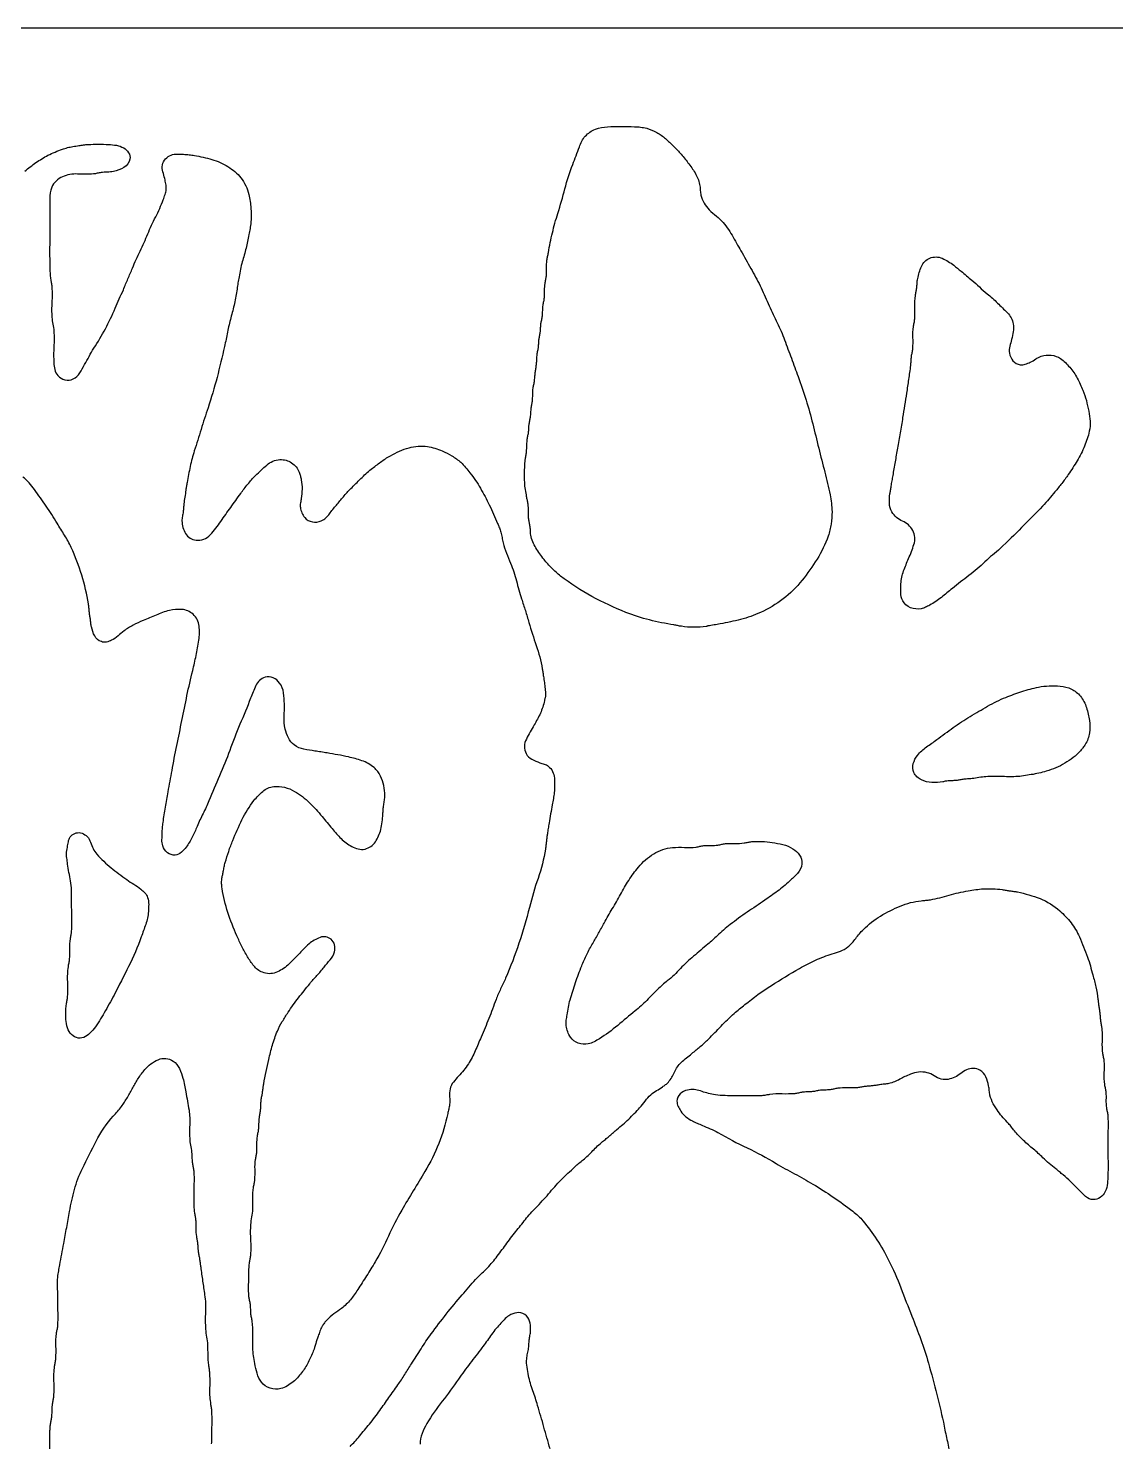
# Model space of a CAD drawing. Extents: x 0 to 950, y 0 to 950.
# Drawn here: x 265.5 to 541.5, y 591.1 to 950 of the extents above; entities that cross this region are included whole.
import ezdxf

# ---------------------------------------------------------------- set-up
doc = ezdxf.new("R2010")
doc.units = 0
doc.layers.add('OBRYS', color=7, linetype='CONTINUOUS')
doc.layers.add('VYREZY', color=1, linetype='CONTINUOUS')

msp = doc.modelspace()

# ---------------------------------------------------------------- linework, layer by layer
at = {"layer": 'OBRYS'}
msp.add_lwpolyline([(0, 0), (950, 0), (950, 950), (0, 950)], close=True, dxfattribs=at)
at = {"layer": 'VYREZY'}
for points in [[(437.6219, 798.1451, -0.0375964), (434.4501, 797.9237, -0.03570104), (431.2791, 798.1679, -0.01172955), (430.3123, 798.3355, 0.00819631), (429.3466, 798.51, -0.0199743), (423.1785, 799.775, -0.03443234), (417.1937, 801.6992, -0.02899737), (408.5678, 805.7378, -0.04095118), (400.6023, 810.9306, -0.03207984), (398.3722, 812.9012, -0.03109731), (396.4079, 815.1374, -0.02233374), (394.3495, 818.0581, -0.09692446), (393.0604, 821.323, -0.040898), (392.9409, 822.502, 0.03269021), (392.8406, 823.6843, 0.02011212), (392.6549, 824.6487, -0.03879967), (392.5056, 825.6172, -0.02343532), (392.4547, 827.4059, 0.04142632), (392.3399, 829.1873, 0.01398453), (392.1689, 830.1535, -0.01106214), (391.9922, 831.1188, 0.00447657), (391.6962, 832.8659, -0.0330491), (391.5008, 834.6233, -0.01794405), (391.4729, 837.8068, -0.02910989), (391.7439, 840.9756, -0.00268425), (391.89, 841.9489, 0.02192658), (391.9983, 842.9263, 0.01300497), (392.0546, 844.3141, -0.03157862), (392.1623, 845.6965, -0.01918986), (392.3372, 846.6622, 0.02808376), (392.4948, 847.63, 0.02030082), (392.5588, 848.618, -0.02984627), (392.6415, 849.6036, -0.02284695), (392.826, 850.5675, 0.03192598), (392.9928, 851.5335, 0.00984872), (393.0962, 852.7131, -0.01946429), (393.2222, 853.8897, -0.00691664), (393.3784, 854.861, 0.02595583), (393.4973, 855.8363, 0.01723202), (393.546, 857.2257, -0.03464841), (393.6428, 858.61, -0.02423439), (393.8257, 859.5741, 0.03226461), (393.993, 860.5401, 0.00950317), (394.0971, 861.7195, -0.01928012), (394.2241, 862.8959, -0.00482679), (394.3766, 863.8676, 0.02105387), (394.4975, 864.8429, 0.01272539), (394.5637, 866.0297, -0.02797597), (394.6659, 867.2125, -0.01784989), (394.8396, 868.1784, 0.02715412), (394.9951, 869.1465, 0.01950136), (395.0603, 870.1343, -0.02922552), (395.1447, 871.1196, -0.02206725), (395.3281, 872.0837, 0.03133064), (395.4934, 873.0501, 0.02410236), (395.5515, 874.0393, -0.03262484), (395.6263, 875.0264, -0.02863361), (395.8195, 875.9888, 0.0403316), (395.9898, 876.9538, 0.02078477), (396.0628, 878.3398, -0.03254418), (396.1681, 879.722, -0.02158096), (396.3481, 880.6875, 0.03854073), (396.495, 881.6565, 0.02064131), (396.5523, 883.444, -0.03726851), (396.6688, 885.2251, -0.0221974), (396.8487, 886.1906, 0.03941192), (396.995, 887.1597, 0.02560877), (397.0345, 889.1499, -0.04417897), (397.1474, 891.1321, -0.01692941), (397.3222, 892.0975, 0.01317253), (397.5042, 893.0618, -0.02079108), (398.5288, 898.0696, -0.01539867), (399.9133, 902.9921, 0.01404858), (401.6919, 909.2504, -0.03235133), (403.6947, 915.429, 0.00693776), (404.54, 917.6459, -0.00480765), (405.3758, 919.8664, -0.01972573), (406.0038, 921.315, -0.07164319), (406.876, 922.6132, -0.12063345), (409.4438, 924.3552, -0.07549989), (412.5358, 924.9989, -0.01736844), (415.9344, 925.0663, -0.0022948), (419.335, 924.9999, -0.0207755), (420.9104, 924.8964, -0.04207535), (422.4562, 924.597, -0.05506082), (425.0052, 923.5629, -0.05771593), (427.2574, 921.9864, -0.01465581), (429.2963, 920.0666, -0.01679186), (431.2103, 918.0227, -0.01610027), (432.2147, 916.7977, 0.00375914), (433.1891, 915.5477, -0.04194453), (434.936, 912.9148, -0.08341167), (435.9656, 909.9622, -0.03938998), (436.0725, 908.7814, 0.05995035), (436.2272, 907.6107, 0.06960296), (437.0484, 905.6137, 0.06094944), (438.3595, 903.8919, 0.04089569), (440.15, 902.3326, -0.06243107), (441.8642, 900.7052, -0.04449122), (444.4234, 896.9464, 0.00445121), (446.6827, 892.9795, -0.00958361), (447.9368, 890.724, 0.00938336), (449.19, 888.468, -0.01901397), (451.5193, 884.0779, -0.01236451), (453.5696, 879.5484, 0.01592056), (455.5644, 875.2235, -0.02661928), (457.4645, 870.8609, -0.00219981), (459.1738, 866.2237, 0.00205531), (460.8817, 861.586, -0.02844475), (464.6051, 849.5535, 0.00052031), (467.6561, 837.3121, 0.00207655), (468.3841, 834.4546, -0.02234884), (468.9951, 831.5728, -0.00462238), (469.3301, 829.4287, -0.03362057), (469.5, 827.27, -0.0398909), (469.2844, 824.1253, -0.04661568), (468.532, 821.0682, -0.05791654), (465.6961, 815.2005, -0.0256407), (461.904, 809.857, -0.06299137), (457.0987, 805.1361, -0.0547176), (451.3145, 801.6579, -0.04780115), (446.3059, 799.9057, -0.01356865), (441.0987, 798.7748, -0.00577048), (439.5514, 798.5009, -0.0016697), (438, 798.25, 0.0583943), (437.811, 798.197, -0.06143731)], [(492.1213, 802.6467, -0.14345746), (489.4127, 802.8891, -0.18188776), (487.4435, 804.6658, -0.12077323), (486.9398, 806.7556, -0.01190691), (487.0011, 808.9674, -0.07576141), (487.6721, 812.2316, -0.01359976), (488.9256, 815.3595, 0.02346091), (490.2867, 818.9596, 0.20422263), (489.9739, 822.4903, 0.16854545), (487.3954, 824.8712, -0.15255233), (484.7166, 827.1942, -0.13118316), (484.0504, 829.4044, -0.04458592), (484.1865, 831.7804, -0.00866472), (484.3466, 832.7496, 0.00497372), (484.5139, 833.7178, -0.00756476), (484.755, 835.0716, 0.00795752), (484.995, 836.4256, -0.0041647), (485.5861, 839.9136, -0.00245967), (486.2233, 843.3935, 0.00762639), (486.8915, 847.2679, -0.00119394), (487.5098, 851.151, 0.00175638), (488.001, 854.2577, -0.00159741), (488.4911, 857.3645, 0.00349495), (488.7604, 859.1147, 0.0041051), (489.0031, 860.8687, -0.01150303), (489.2718, 862.6196, 0.02362111), (489.4978, 864.3751, 0.01068767), (489.5684, 865.5617, -0.02582929), (489.6748, 866.7444, -0.02039357), (489.8529, 867.7111, 0.03862378), (489.9953, 868.6816, 0.02686361), (490.0366, 871.4719, -0.04477687), (490.1772, 874.2518, -0.02034338), (490.354, 875.2189, 0.03838688), (490.4954, 876.1896, 0.02958459), (490.5217, 879.1826, -0.04752543), (490.6549, 882.1644, -0.02116104), (490.8325, 883.1302, 0.02935948), (490.9942, 884.098, 0.01310247), (491.0897, 885.2795, -0.03614828), (491.2391, 886.4527, -0.05201989), (492.1955, 889.5127, -0.19210601), (494.3147, 891.6276, -0.21068252), (497.4664, 891.5944, -0.05872646), (500.395, 889.8264, -0.0063833), (501.3247, 889.085, 0.00182785), (502.2477, 888.3351, -0.0124919), (503.61, 887.1791, 0.01149415), (504.9701, 886.0203, -0.01960443), (506.9091, 884.3132, 0.01885881), (508.8458, 882.6031, -0.0083048), (510.2119, 881.4472, -0.01529671), (511.5215, 880.2285, 0.00065947), (513.964, 877.8184, -0.15842762), (515.4685, 874.9225, -0.08032589), (515.4776, 872.9563, -0.02148156), (515.0848, 871.0056, -0.00654061), (514.6335, 869.2721, 0.10677659), (514.5372, 867.5238, 0.13722827), (515.421, 865.5991, 0.17771501), (517.2169, 864.5808, 0.12442828), (518.5518, 864.6925, 0.03061801), (519.826, 865.2198, 0.04442425), (521.19, 866.0417, -0.08312851), (522.5992, 866.7491, -0.10175923), (525.1392, 866.9951, -0.12090907), (527.5187, 866.1348, -0.05728005), (528.7363, 865.105, -0.00517137), (529.8234, 863.924, -0.06271896), (531.7472, 861.162, -0.02252227), (533.1848, 858.093, -0.03769852), (534.0457, 855.4749, -0.0084396), (534.6634, 852.7815, -0.03826412), (535.0022, 850.2312, -0.0679953), (534.7974, 847.683, -0.0341061), (534.2435, 845.7864, -0.00101242), (533.5563, 843.929, -0.04904963), (531.7339, 840.1986, -0.01139421), (529.4648, 836.699, -0.01690196), (527.8264, 834.4605, -0.01040973), (526.0677, 832.314, 0.0063984), (524.5419, 830.482, -0.02363395), (522.9555, 828.7055, 0.00004167), (517.628, 823.278, -0.00936496), (512.2012, 817.9517, -0.02112966), (510.2514, 816.2585, 0.02301419), (508.3083, 814.5583, -0.02776062), (504.2483, 811.0732, 0.00598788), (500.0342, 807.7632, 0.00021529), (497.2504, 805.5202, -0.04442388), (494.2912, 803.5394, -0.01734413), (493.2369, 803.0086, -0.05906613)], [(497.6221, 758.6451, -0.04564302), (494.8419, 758.5196, -0.10340644), (492.1929, 759.2022, -0.06332519), (491.0625, 759.9504, -0.11590775), (490.2802, 761.0262, -0.16732225), (490.1289, 763.3001, -0.10050571), (491.1891, 765.4108, -0.07732593), (493.4952, 767.5619, 0.01186208), (496.0921, 769.4159, -0.0062152), (500.2478, 772.4542, -0.01925292), (504.55, 775.2751, -0.00548477), (508.996, 777.8854, -0.03417319), (513.6242, 780.1303, -0.01692386), (517.6987, 781.615, -0.02887402), (521.8872, 782.7197, -0.03920948), (524.647, 783.0573, -0.03315374), (527.4291, 782.9936, -0.08802263), (530.2496, 782.2288, -0.11265293), (532.5272, 780.4439, -0.09744146), (534.0779, 777.5184, -0.03427709), (534.8279, 774.2363, -0.07734388), (534.8333, 771.091, -0.09936022), (533.761, 768.1601, -0.03314219), (533.1905, 767.3526, -0.00718181), (532.5555, 766.592, -0.05076634), (530.7053, 764.836, -0.02937014), (528.5916, 763.3925, -0.04018879), (526.2938, 762.2538, -0.01647624), (523.8755, 761.3799, -0.02559728), (521.9795, 760.8701, -0.01192725), (520.0486, 760.5035, -0.0015239), (518.1045, 760.1883, -0.03095136), (516.1477, 760.0002, -0.02168507), (512.3484, 760.0361, 0.03205796), (508.5533, 759.9933, 0.03154215), (506.802, 759.7493, -0.03042036), (505.051, 759.5013, -0.00604543), (503.8681, 759.4211, 0.02181279), (502.6894, 759.3036, 0.01253804), (501.7212, 759.1394, -0.0271534), (500.7497, 759.0038, -0.01776905), (499.562, 758.9456, 0.03153577), (498.3779, 758.8549, 0.06609032), (498, 758.7497, -0.0668855)], [(279.1146, 693.6595, -0.17735152), (277.2788, 693.9449, -0.12955229), (275.8959, 695.2671, -0.10352269), (275.1709, 697.2917, -0.02980856), (275.0001, 699.4781, -0.02101612), (275.033, 700.8656, -0.01854957), (275.1755, 702.2464, -0.0208371), (275.3529, 703.2128, 0.03873585), (275.4953, 704.1829, 0.03115104), (275.5184, 707.974, -0.0491143), (275.6769, 711.7509, -0.02041947), (275.8537, 712.7174, 0.03841798), (275.9954, 713.6877, 0.02263275), (276.0546, 716.2729, -0.0410629), (276.2086, 718.8481, -0.01272804), (276.3724, 719.8181, 0.03288708), (276.4967, 720.792, 0.02269042), (276.5601, 724.7904, -0.00725041), (276.5, 728.7926, 0.00567227), (276.4717, 731.1766, 0.03738547), (276.2392, 733.5429, 0.00621752), (275.8413, 735.6678, -0.01914793), (275.4987, 737.8009, 0.00763978), (275.2886, 739.3328, -0.05582647), (275.2272, 740.8683, -0.0361224), (275.3394, 741.6435, 0.00871009), (275.4943, 742.4132, -0.00471639), (275.7567, 743.7736, -0.14080796), (276.3714, 744.955, -0.14201214), (277.6666, 745.7123, -0.14978748), (279.1582, 745.637, -0.23860934), (281.3116, 743.3466, 0.1044456), (282.947, 740.3119, 0.05008203), (286.5117, 736.8668, 0.00994519), (290.4822, 733.8587, 0.02636942), (292.3127, 732.6705, -0.04203383), (294.1013, 731.4284, -0.03820078), (295.0903, 730.4744, -0.09590035), (295.781, 729.311, -0.09035198), (296.0717, 727.5586, -0.01298383), (295.9963, 725.7552, -0.06920376), (295.3138, 722.4886, 0.00137546), (294.1858, 719.3138, -0.03270806), (290.9848, 711.8274, -0.00109367), (287.2778, 704.5586, -0.01168923), (286.0467, 702.2901, 0.001387), (284.7689, 700.0468, -0.00881373), (283.5594, 697.9949, -0.03181182), (282.1899, 696.0516, -0.03081699), (280.8311, 694.5607, -0.14430967)], [(407.6214, 692.1467, -0.13340898), (405.1115, 692.3214, -0.1586165), (403.1369, 693.8205, -0.07175652), (402.4318, 695.231, -0.04387038), (402.066, 696.7753, -0.06949794), (402.0576, 698.1462, -0.0049025), (402.2541, 699.5164, -0.00894918), (402.5869, 701.4537, -0.02070622), (403.0336, 703.3664, -0.01564102), (404.3844, 707.7005, -0.01242254), (405.9765, 711.9528, -0.01667892), (407.2584, 714.8509, -0.02200693), (408.7598, 717.6402, 0.00872496), (410.2406, 720.2242, 0.00107279), (411.6707, 722.8372, -0.01055467), (413.7409, 726.4551, 0.01340108), (415.7902, 730.0843, -0.02279614), (417.9053, 733.6708, -0.02726728), (420.367, 737.0264, -0.08324819), (424.2374, 740.4021, -0.116404), (429.0492, 741.9932, -0.03856288), (432.0422, 742.0246, 0.05038902), (435.0274, 742.1265, 0.03222925), (435.9901, 742.3209, -0.04520202), (436.9555, 742.4899, -0.02879394), (438.7465, 742.5354, 0.04185883), (440.5325, 742.6275, 0.03216986), (441.4952, 742.8221, -0.04583507), (442.4608, 742.9901, -0.02881784), (444.8494, 743.045, 0.04361781), (447.2303, 743.1702, 0.02207805), (448.1963, 743.3498, -0.03968193), (449.1659, 743.4951, -0.02461377), (451.7544, 743.5473, -0.03380956), (454.3286, 743.2977, -0.01596393), (457.0557, 742.7557, -0.08363665), (459.5878, 741.7001, -0.10613372), (461.2643, 740.0636, -0.16879151), (461.8276, 737.8714, -0.1742987), (460.7179, 735.4389, -0.00979615), (458.6945, 733.445, -0.03187982), (455.6525, 730.91, -0.00716911), (452.4157, 728.6156, -0.00289971), (447.9881, 725.6091, 0.02208609), (443.6832, 722.438, 0.00234115), (441.9903, 721.0586, 0.01902563), (440.3591, 719.6091, -0.00783595), (439.1941, 718.5263, -0.01216393), (437.9868, 717.4911, 0.01008199), (436.1731, 715.9489, -0.00989997), (434.36, 714.406, 0.03485757), (431.0214, 711.2649, -0.03462934), (427.6841, 708.1222, 0.00385522), (426.4625, 707.106, 0.01819835), (425.2876, 706.0376, 0.00622299), (422.4674, 703.2095, -0.02907712), (419.5257, 700.5174, 0.00484252), (415.0975, 696.8428, -0.03710559), (410.4542, 693.4704, -0.01390108), (409.0893, 692.6776, -0.07580335)]]:
    msp.add_lwpolyline(points, format="xyb", close=True, dxfattribs=at)
for points in [[(264.6134, 913.7354, -0.01654046), (267.4591, 915.8928, -0.03425635), (270.5034, 917.7472, -0.0241368), (272.3029, 918.5733, -0.00790365), (274.1535, 919.2832, -0.02428278), (275.4671, 919.6924, -0.01849423), (276.8115, 919.9879, -0.01479052), (277.5894, 920.1053, 0.00997589), (278.3686, 920.2153, -0.0047553), (279.5375, 920.3927, -0.02533204), (280.7135, 920.4994, -0.00851422), (283.3137, 920.5587, -0.01435334), (285.9132, 920.4991, -0.02731784), (287.8916, 920.2881, -0.09740101), (289.7248, 919.6084, -0.11032241), (290.9664, 918.4068, -0.19104368), (291.3005, 916.7955, -0.22498558), (289.794, 914.6657, -0.07412263), (287.1262, 913.6476, -0.05556582), (285.5563, 913.4812, 0.03657129), (283.9756, 913.3741, 0.03039835), (283.0135, 913.1775, -0.0453868), (282.0482, 913.0102, -0.03791088), (278.0321, 912.9897, 0.12515485), (274.1905, 912.2971, 0.08229656), (272.5748, 911.2117, 0.1040988), (271.4727, 909.6265, 0.10993541), (270.9431, 906.734, -0.00950757), (271, 903.7225, -0.00343541), (270.9468, 896.122, 0.01044358), (271.0001, 888.5229, 0.01518716), (271.0692, 887.3396, 0.01325318), (271.2054, 886.1619, 0.01352325), (271.3705, 885.1924, -0.03346505), (271.4966, 884.219, -0.03162939), (271.4917, 880.4189, 0.03411862), (271.5056, 876.6202, 0.03584876), (271.7588, 874.8684, -0.03985284), (271.9979, 873.1157, -0.02812977), (271.9964, 869.1158, 0.02885886), (272.0008, 865.1162, 0.03650787), (272.2351, 863.3485, 0.13320621), (273.0161, 861.8097, 0.15220063), (274.8253, 860.7393, 0.17317407), (276.8862, 860.9686, 0.14402956), (278.5969, 862.5302, 0.01014554), (279.806, 864.6195, 0.00129313), (280.9515, 866.708, -0.01759354), (282.1638, 868.7567, 0.01957393), (285.0752, 873.7217, 0.02282802), (287.5549, 878.914, -0.00773203), (288.595, 881.2722, 0.00821041), (289.6327, 883.6314, -0.00269753), (290.799, 886.3639, 0.00520895), (291.9514, 889.1022, -0.01501855), (293.8836, 893.4525, 0.01207936), (295.8417, 897.7921, -0.0178539), (297.8513, 902.1122, 0.02859208), (299.7658, 906.4701, 0.00682085), (300.2294, 907.7675, 0.06734477), (300.4939, 909.1071, 0.05908604), (300.4149, 910.4796, 0.01512005), (300.1322, 911.8341, 0.01600479), (299.6573, 913.5631, -0.12853187), (299.5803, 915.297, -0.12663142), (300.3494, 916.8369, -0.12752232), (301.7674, 917.8112, -0.0984143), (303.3249, 918.0499, 0.00645697), (304.9304, 917.9999, -0.02520212), (306.3066, 917.9053, -0.01445388), (307.6721, 917.7018, -0.0228757), (312.0951, 916.7007, -0.07535846), (316.1955, 914.8756, -0.02726836), (317.9609, 913.6054, -0.06213641), (319.463, 912.0514, -0.0479446), (320.6953, 910.0348, -0.05389853), (321.4936, 907.8135, -0.04532712), (322.0149, 904.2856, -0.03075965), (321.9957, 900.7115, -0.03256015), (321.789, 899.1547, 0.00844454), (321.507, 897.6065, -0.02325215), (320.7702, 894.1462, -0.00555002), (319.8346, 890.7306, 0.01693157), (319.3588, 888.8245, 0.01177516), (318.993, 886.8937, -0.00089383), (318.7341, 885.3432, 0.00919629), (318.501, 883.789, -0.02464168), (317.834, 880.1175, -0.00964333), (316.916, 876.4967, 0.01993041), (316.0736, 872.8614, -0.0087886), (315.3118, 869.2059, -0.00751537), (313.4086, 861.3623, -0.01713144), (311.1223, 853.6257, 0.00533384), (309.3707, 848.175, -0.00262892), (307.6485, 842.7147, 0.02604065), (306.593, 838.7261, 0.00652468), (305.7982, 834.6721, 0.00764228), (305.6366, 833.7032, 0.00497019), (305.4995, 832.7304, -0.00882449), (305.239, 830.9798, 0.0158038), (305.003, 829.2264, 0.01133695), (304.9245, 828.2411, -0.02146082), (304.8261, 827.2583, -0.01810694), (304.6155, 826.0936, 0.05955502), (304.5027, 824.9231, 0.13192888), (305.4469, 821.7027, 0.23305748), (308.0788, 820.033, 0.23896175), (311.693, 821.4006, 0.03604893), (314.369, 824.7934, -0.00926774), (316.8795, 828.3525, 0.00414084), (319.4268, 831.8862, -0.01704408), (321.2289, 834.255, -0.02384635), (323.2175, 836.4675, -0.01825848), (326.0152, 839.0972, -0.1647304), (329.3792, 840.4855, -0.16640632), (332.3366, 839.6832, -0.14712558), (334.2964, 837.2792, -0.04676629), (334.5849, 836.341, -0.00181518), (334.7819, 835.3749, -0.05665697), (334.981, 833.022, -0.02531943), (334.7927, 830.6561, -0.0195575), (334.5934, 829.4886, 0.09120785), (334.5626, 828.3234, 0.05992749), (334.9399, 826.9877, 0.07654918), (335.6595, 825.8082, 0.17303148), (337.6137, 824.6696, 0.15838548), (339.8785, 824.9641, 0.12900869), (341.9637, 826.7206, -0.02370636), (343.6934, 828.9422, 0.00267094), (345.4932, 831.0634, -0.02069029), (347.3666, 833.1166, -0.00149261), (349.9026, 835.6597, -0.02695517), (352.5751, 838.0509, -0.00846751), (354.9253, 839.8715, -0.03804263), (357.4275, 841.4615, -0.01049993), (359.7275, 842.6271, -0.05272968), (362.1432, 843.489, -0.0357325), (364.4665, 843.878, -0.06303511), (366.8084, 843.8043, -0.02885052), (368.7267, 843.3853, -0.03776226), (370.5703, 842.7161, -0.02813803), (373.036, 841.4325, -0.04503378), (375.2829, 839.8073, -0.04677914), (376.5031, 838.5262, 0.00172479), (377.6081, 837.1345, -0.03871181), (380.2816, 833.2021, -0.01699071), (382.507, 828.9867, -0.01215087), (383.5758, 826.6405, 0.00454933), (384.6091, 824.2776, -0.00652893), (385.0785, 823.1927, -0.03434034), (385.4568, 822.0757, -0.02463758), (385.7418, 820.73, 0.02444053), (386.0262, 819.384, 0.02662937), (386.8702, 816.7527, 0.00981573), (387.9049, 814.1867, -0.04021849), (389.4018, 809.707, 0.01770131), (390.6992, 805.1527, -0.00061231), (391.6676, 802.1467, -0.00884045), (392.579, 799.1233, 0.01644549), (394.4334, 793.2939, -0.04278215), (395.9737, 787.3935, -0.01013904), (396.1203, 786.421, 0.00815511), (396.263, 785.4479, -0.00988846), (396.4861, 783.8884, -0.00722053), (396.6558, 782.3221, 0.0264524), (396.767, 781.5682, -0.06525977), (396.8191, 780.8133, -0.05465837), (396.6867, 780.0445, 0.02171691), (396.503, 779.2824, -0.05957204), (395.4769, 776.1005, -0.02619027), (393.9143, 773.1233, 0.0137222), (391.9149, 769.5344, 0.23614792), (391.8523, 765.8593, 0.17046591), (393.3116, 764.3972, 0.02261895), (395.3231, 763.5387, 0.02383884), (396.4513, 763.1766, -0.1038547), (397.4864, 762.651, -0.21208742), (399.0311, 759.655, -0.03454006), (398.9906, 755.9756, -0.02968121), (398.7723, 754.4201, 0.00968144), (398.4916, 752.8721, -0.00639299), (398.0866, 750.5515, 0.00412018), (397.6709, 748.2327, 0.00711612), (397.4586, 746.8725, -0.00468967), (397.2528, 745.5113, 0.00832793), (397.1128, 744.5374, 0.00589246), (397.0006, 743.5599, 0.00241799), (396.9045, 742.5793, -0.01917045), (396.7757, 741.6032, -0.03982417), (394.8849, 734.1716, 0.01973189), (392.6921, 726.8042, -0.01697822), (390.0376, 717.7026, -0.02352055), (386.6573, 708.8503, -0.01226988), (385.3989, 706.1517, 0.02760711), (384.2252, 703.4191, -0.00620781), (382.3992, 698.61, -0.00811602), (380.4362, 693.8554, 0.00041741), (378.9413, 690.3867, -0.0373407), (377.1994, 687.047, -0.03769024), (376.0315, 685.4476, -0.01004663), (374.7129, 683.9629, 0.01603756), (373.4123, 682.4625, 0.11564043), (372.5678, 680.7224, 0.08248583), (372.4547, 678.7418, -0.06001966), (372.4302, 676.7453, -0.02553412), (372.2156, 675.5875, 0.00773927), (371.9596, 674.4367, -0.04392092), (369.6918, 666.8688, -0.04004878), (366.1894, 659.7814, -0.0017373), (363.2211, 654.8576, 0.00431655), (360.2783, 649.9188, 0.02772296), (356.9215, 643.3639, -0.02911559), (353.5469, 636.8194, -0.00872734), (351.3655, 633.2752, 0.00022706), (349.1237, 629.768, -0.02784357), (347.2713, 627.195, -0.06164625), (345.0046, 625.0057, -0.00931186), (343.0709, 623.6068, 0.05722717), (341.291, 622.0395, 0.01340007), (340.6532, 621.294, 0.04375862), (340.1065, 620.4835, 0.03861394), (339.5319, 619.2266, 0.00197734), (339.0597, 617.9234, 0.01881989), (338.4667, 616.0466, -0.02399057), (337.8546, 614.1769, -0.02988401), (336.5528, 611.2937, -0.04125656), (334.8582, 608.6284, -0.01515213), (333.8744, 607.4095, -0.05209785), (332.7417, 606.3388, -0.02877567), (331.2571, 605.3325, -0.07322982), (329.6145, 604.6536, -0.13511388), (326.8963, 604.7158, -0.15732012), (324.6868, 606.239, -0.09771741), (323.5574, 608.5166, -0.02363651), (322.9969, 611.0436, -0.00470627), (322.6798, 612.9886, -0.03035708), (322.5001, 614.9476, -0.01666705), (322.5088, 618.3403, 0.04397915), (322.333, 621.7172, 0.02040516), (322.1565, 622.683, -0.03324309), (322.0051, 623.6516, -0.02269404), (321.9536, 624.8416, 0.03484597), (321.8734, 626.0283, 0.03162241), (321.6779, 626.9905, -0.04577631), (321.5101, 627.9558, -0.02776316), (321.4348, 630.9528, 0.00432156), (321.5, 633.9545, -0.00804198), (321.5405, 635.3426, -0.02360111), (321.6686, 636.724, -0.02246052), (321.8489, 637.6896, 0.03992113), (321.995, 638.6587, 0.03368655), (322.0046, 642.4578, -0.03233059), (322.0039, 646.2575, -0.03363746), (322.2624, 648.209, 0.03913592), (322.4993, 650.1616, 0.01804056), (322.5172, 652.9523, -0.04238137), (322.6703, 655.7306, -0.02203396), (322.8498, 656.6963, 0.03959098), (322.9951, 657.6656, 0.02377138), (323.0522, 660.2512, -0.04175748), (323.2017, 662.8269, -0.01421388), (323.368, 663.796, 0.03352335), (323.4964, 664.769, 0.01943571), (323.547, 666.757, -0.03839011), (323.6725, 668.7373, -0.02037147), (323.849, 669.7033, 0.03594218), (323.9952, 670.6728, 0.01400858), (324.0741, 672.256, -0.03018379), (324.2039, 673.8336, -0.01089785), (324.3646, 674.8033, 0.02562314), (324.4966, 675.7762, 0.01668252), (324.5563, 676.9643, -0.03155516), (324.6512, 678.1484, -0.01832684), (324.8265, 679.1138, 0.02159974), (324.9955, 680.08, 0.00425589), (325.1147, 681.0568, -0.01640317), (325.2575, 682.0298, -0.01072636), (325.8819, 685.1103, 0.00265704), (326.5561, 688.181, -0.0180286), (327.4725, 691.8173, -0.0281116), (328.7188, 695.3505, -0.03765182), (329.9761, 697.8219, -0.00688964), (331.4522, 700.1781, -0.02486436), (334.1087, 703.8746, -0.00085549), (336.9552, 707.4339, -0.01877629), (338.7743, 709.534, 0.01926707), (340.5913, 711.6358, -0.01165734), (342.1393, 713.4825, 0.1182826), (343.2331, 715.5555, 0.12241296), (343.2441, 717.2781, 0.15975321), (342.3567, 718.7124, 0.27326863), (339.5582, 719.1824, 0.08634599), (336.7721, 717.5148, 0.03445788), (334.073, 714.8419, -0.03054341), (331.3935, 712.1465, -0.09105843), (328.3209, 710.281, -0.19005), (324.9213, 710.3204, -0.13052437), (322.7461, 711.963, -0.03058954), (321.1491, 714.281, -0.0213806), (319.7189, 716.9029, -0.00935841), (318.4516, 719.6097, -0.02514246), (316.1725, 725.5049, -0.0425348), (314.7128, 731.6392, -0.021284), (314.5885, 732.8072, -0.04330289), (314.6156, 733.9782, -0.03478068), (314.7902, 734.9426, 0.02002938), (314.9936, 735.903, -0.00870895), (315.2115, 737.0612, -0.01663558), (315.4878, 738.2064, -0.01668332), (316.3708, 741.0275, -0.01097191), (317.4087, 743.7964, -0.01860104), (319.7481, 749.0664, -0.05248496), (322.7954, 753.9285, -0.04973535), (325.006, 756.2353, -0.14584002), (327.8187, 757.4835, -0.09565015), (330.5458, 757.3123, -0.06889762), (333.0944, 756.2617, -0.06111927), (336.8729, 753.3853, -0.02887722), (340.0946, 749.8591, 0.00485016), (341.3596, 748.3334, -0.00426046), (342.6265, 746.8092, 0.02418616), (344.899, 744.2865, 0.07363651), (347.5919, 742.2726, 0.06217363), (349.2414, 741.631, 0.12097909), (350.9735, 741.6207, 0.18977585), (353.609, 743.4624, 0.08586918), (354.9802, 746.5789, 0.03219034), (355.3302, 748.5155, 0.01409397), (355.5, 750.4795, -0.00407512), (355.5784, 751.6624, -0.0168007), (355.7061, 752.8404, -0.0084582), (355.8928, 754.0088, 0.0426303), (355.999, 755.1831, 0.05222168), (355.7446, 757.7353, 0.06287231), (354.9172, 760.1564, 0.04701703), (354.2005, 761.3284, 0.05742234), (353.2586, 762.3243, 0.0935825), (350.1908, 764.0481, 0.02785412), (346.7443, 765.0005, 0.00806064), (344.0481, 765.5409, 0.00504606), (341.3384, 766.0105, -0.00105265), (339.7875, 766.2665, 0.00814255), (338.2333, 766.5004, -0.01357529), (335.4761, 766.9462, -0.11441351), (332.9857, 768.0443, -0.12346138), (331.5232, 769.8453, -0.04897738), (330.7328, 772.0907, -0.07358856), (330.4365, 775.2453, 0.01670423), (330.5, 778.4458, 0.02766336), (330.307, 781.243, 0.12727385), (329.3053, 783.7702, 0.12905858), (327.6522, 785.1167, 0.18446099), (325.5969, 785.2443, 0.22231586), (323.2638, 783.1126, 0.00257843), (321.9445, 779.8828, -0.00386305), (319.2334, 773.2943, 0.01218624), (316.633, 766.6634, -0.01403163), (314.0801, 760.2235, 0.00112697), (311.3608, 753.8491, -0.01574806), (309.8629, 750.6041, 0.01562832), (308.3643, 747.3595, -0.0124545), (307.1286, 744.6392, -0.05049924), (305.5689, 742.1076, -0.04477036), (304.358, 740.7882, -0.16208849), (302.7984, 740.0967, -0.19664341), (300.8373, 740.6869, -0.14659469), (299.6423, 742.4375, -0.09157652), (299.4449, 744.0051, 0.01154381), (299.5, 745.6103, -0.01561509), (299.5588, 746.9937, -0.01987407), (299.7155, 748.369, -0.00490966), (300.353, 752.246, 0.00268217), (301.0079, 756.1203, -0.00986095), (301.505, 758.8243, 0.00987282), (302.002, 761.5284, -0.01147677), (303.194, 767.8981, 0.00255114), (304.4997, 774.247, -0.0013861), (305.791, 780.6004, -0.01026655), (307.2296, 786.9207, 0.01126087), (308.094, 790.7533, 0.01171316), (308.7814, 794.6215, 0.06365518), (308.873, 798.2357, 0.19002382), (307.315, 801.2473, 0.16018748), (304.486, 802.4439, 0.08291736), (301.3077, 802.1796, 0.0409167), (297.9444, 801.0268, -0.00654946), (294.6575, 799.6413, 0.02275917), (292.1406, 798.483, 0.04466389), (289.8092, 797.0014, 0.02272024), (288.2861, 795.7164, -0.0767362), (286.6513, 794.6145, -0.05808472), (285.3664, 794.1832, -0.13812167), (284.0559, 794.2708, -0.19030174), (282.3603, 795.7499, -0.063944), (281.5382, 798.0042, -0.03305364), (281.3856, 798.9756, 0.01810591), (281.2618, 799.9526, -0.0071529), (281.1169, 800.9254, -0.00780134), (281.0011, 801.9022, -0.00496955), (280.9101, 802.884, 0.02138188), (280.787, 803.8614, 0.03109829), (279.0767, 811.1593, 0.03538362), (276.4158, 818.1622, 0.03226126), (274.7105, 821.296, -0.00534247), (272.8354, 824.3396, 0.01438811), (270.0552, 828.6747, 0.00859586), (267.0779, 832.8785, 0.01707908), (265.7162, 834.6059, 0.0662417), (264.1004, 836.0718, 0.14341357)], [(347.1766, 589.9266, 0.01222466), (348.4015, 591.2305, 0.0118482), (349.5623, 592.5918, -0.00639946), (350.8318, 594.1139, 0.00849071), (352.0948, 595.6412, 0.00304682), (353.4439, 597.3516, 0.01207121), (354.7404, 599.1015, -0.00084087), (357.026, 602.3357, 0.00119456), (359.3093, 605.5716, 0.01375795), (361.0576, 608.2136, -0.00393318), (362.7543, 610.8904, 0.00391218), (365.1948, 614.7403, -0.01997929), (367.7557, 618.5069, -0.00644635), (371.5931, 623.5553, -0.01723213), (375.663, 628.4138, 0.01298098), (377.3377, 630.3788, -0.02413673), (379.0543, 632.3043, -0.00316766), (381.7266, 634.991, 0.03386765), (384.2234, 637.8301, 0.00793496), (386.6993, 641.1711, -0.01406044), (389.2152, 644.4806, 0.00304375), (391.6865, 647.5869, -0.02852503), (394.3085, 650.5585, 0.00559077), (395.9699, 652.2758, 0.01816842), (397.5468, 654.069, -0.02621971), (400.7661, 657.6131, -0.0049491), (404.2045, 660.9542, -0.02452416), (405.2541, 661.8602, 0.00651455), (406.3368, 662.7288, 0.03188746), (408.8081, 665.0445, -0.03259197), (411.2825, 667.3565, -0.00436278), (412.2087, 668.1018, 0.01582249), (413.1172, 668.8678, -0.00027679), (414.0038, 669.6638, -0.01166351), (414.909, 670.4382, 0.01819779), (417.9069, 673.0718, 0.02297756), (420.6769, 675.9418, 0.02238217), (422.0471, 677.6468, -0.0556511), (423.5198, 679.2487, -0.04832053), (424.9674, 680.2814, 0.021448), (426.4738, 681.2384, 0.00899095), (427.2593, 681.8073, 0.05352231), (427.9638, 682.4659, 0.07670241), (429.5404, 684.9864, -0.09408256), (431.1933, 687.4364, -0.04092874), (432.5466, 688.5947, 0.02072356), (433.949, 689.7001, -0.00267161), (436.0702, 691.4998, 0.02070804), (438.1233, 693.3733, 0.0071629), (441.3439, 696.6591, -0.01743566), (444.6298, 699.8764, -0.01978565), (445.9929, 701.0256, 0.00428706), (447.392, 702.1328, -0.02693365), (454.1407, 706.9933, -0.01123169), (461.2489, 711.3302, -0.02618688), (465.3071, 713.4071, -0.02992667), (469.5705, 715.0159, 0.01112765), (471.6299, 715.7058, 0.08548816), (473.492, 716.7622, 0.06621142), (475.5219, 718.9327, -0.04268079), (477.4576, 721.2076, -0.05975624), (481.8357, 724.6131, -0.03604037), (486.8043, 727.1349, -0.03788277), (489.4177, 728.0064, -0.03403686), (492.1305, 728.4948, -0.00994969), (493.3092, 728.6014, 0.02610115), (494.4825, 728.7458, 0.03007529), (499.2608, 729.8887, -0.03301573), (504.0439, 731.0031, -0.00164191), (505.9895, 731.3163, -0.03145658), (507.9478, 731.4999, -0.01109825), (510.3383, 731.5198, -0.03228305), (512.7173, 731.333, -0.01453768), (513.684, 731.165, 0.01735702), (514.6514, 731.0026, 0.00386708), (515.6277, 730.881, -0.02207318), (516.598, 730.724, -0.04229654), (522.2973, 729.0295, -0.08960023), (527.2964, 725.9488, -0.04320195), (530.1528, 722.9038, -0.06400609), (532.2871, 719.3372, -0.00772084), (533.3556, 716.7815, -0.00745111), (534.346, 714.1944, -0.02184757), (535.0606, 711.9408, 0.00343554), (535.6923, 709.6603, -0.01623438), (536.4539, 706.6094, -0.02004877), (536.9922, 703.5121, -0.00652629), (537.109, 702.5346, 0.01145554), (537.2354, 701.5585, -0.00244018), (537.3793, 700.5855, -0.01009254), (537.4988, 699.6094, -0.00267579), (537.5935, 698.6281, 0.01353352), (537.7094, 697.6494, 0.01136498), (537.8736, 696.6797, -0.03235178), (537.9968, 695.7057, -0.02508277), (538.0295, 692.7166, 0.04490767), (538.1801, 689.7394, 0.01967064), (538.3556, 688.7727, -0.03791223), (538.4955, 687.8023, -0.02917866), (538.5226, 684.8113, 0.0470251), (538.6558, 681.8313, 0.02539229), (538.8408, 680.8668, -0.04158893), (538.9941, 679.8989, -0.02693915), (539.0341, 677.9083, 0.04257246), (539.136, 675.9243, 0.03025539), (539.3281, 674.9613, -0.04488556), (539.4916, 673.9952, -0.02858922), (539.5582, 670.7983, 0.0090874), (539.5, 667.5966, 0.00437788), (539.5403, 662.9962, -0.01315706), (539.4998, 658.3972, -0.02561584), (539.3106, 656.211, -0.10803144), (538.569, 654.1967, -0.13345094), (537.1562, 652.9134, -0.17475996), (535.3104, 652.6794, -0.15156385), (533.4616, 653.7398, 0.01039891), (531.9084, 655.3416, -0.00087018), (530.0682, 657.1685, 0.02485235), (528.1448, 658.9029, -0.0028564), (527.2274, 659.6598, -0.00303977), (526.319, 660.4275, 0.00832029), (524.637, 661.8187, -0.02214249), (522.9954, 663.2547, 0.00154671), (521.8411, 664.3515, 0.01779913), (520.646, 665.4021, -0.01640336), (518.0969, 667.6307, -0.03222045), (515.7797, 670.0923, -0.01479784), (515.0499, 671.0304, 0.02699728), (514.2982, 671.9495, 0.00268967), (512.9507, 673.4108, -0.03521726), (511.7041, 674.9527, -0.02272365), (510.4387, 676.953, -0.07389717), (509.5888, 679.1372, -0.04075018), (509.4216, 680.3062, 0.04039882), (509.2551, 681.4755, 0.04309572), (508.5314, 683.7481, 0.16543925), (507.0331, 685.4484, 0.13045454), (505.3747, 685.8916, 0.09760375), (503.6647, 685.5575, 0.08112682), (502.1518, 684.6311, -0.07191785), (500.6518, 683.6745, -0.0612383), (498.971, 683.1513, -0.10400356), (497.236, 683.1995, -0.09487019), (495.4316, 684.0144, 0.09153989), (493.6304, 684.8422, 0.09338154), (491.4865, 684.9754, 0.06344205), (489.3861, 684.437, 0.03310274), (486.6921, 683.1562, -0.07331961), (483.928, 682.1043, -0.03115023), (482.762, 681.9222, 0.01719131), (481.5899, 681.7724, -0.0041876), (480.618, 681.6225, -0.0107562), (479.6423, 681.5017, -0.00513678), (478.6598, 681.4116, 0.01588809), (477.68, 681.3006, 0.01369414), (476.7114, 681.1322, -0.03402827), (475.7385, 681.0037, -0.02685628), (473.3461, 680.9805, 0.04488422), (470.9623, 680.8715, 0.03027025), (469.9996, 680.6804, -0.04070626), (469.0345, 680.5097, -0.02021612), (467.6487, 680.4358, 0.03221731), (466.2667, 680.3288, 0.01880612), (465.3007, 680.1538, -0.03221957), (464.3316, 680.0049, -0.0219153), (463.142, 679.9522, 0.03431774), (461.9557, 679.8702, 0.0308932), (460.9932, 679.6757, -0.04538414), (460.0276, 679.5095, -0.03086099), (456.8421, 679.452, 0.04633733), (453.6675, 679.2965, 0.01397277), (452.6983, 679.1306, -0.033791), (451.7251, 679.0035, -0.02306726), (447.9274, 678.9419, 0.00731881), (444.126, 679, -0.00404622), (441.7409, 679.0208, -0.04683683), (439.3806, 679.2826, -0.03659952), (436.1031, 680.2151, 0.14204739), (432.8292, 680.4386, 0.13642537), (430.9605, 679.4533, 0.20252278), (430.1465, 677.6047, 0.11956197), (430.4446, 676.2895, 0.02587987), (431.1243, 675.0818, 0.08357814), (432.4156, 673.6421, 0.05059959), (434.0564, 672.5863, 0.01894724), (435.3145, 672.0051, -0.00420302), (436.59, 671.4608, 0.00407703), (438.593, 670.6056, -0.03173175), (440.5418, 669.6429, 0.01899782), (447.932, 665.7552, -0.02318317), (455.2867, 661.8072, 0.01401583), (459.9613, 659.1864, -0.01311469), (464.6409, 656.5739, -0.01661658), (469.8143, 653.2678, -0.01425015), (474.7746, 649.6484, -0.02037488), (476.136, 648.5026, -0.03565641), (477.3587, 647.214, -0.02614976), (480.8884, 642.4295, -0.02984132), (483.8601, 637.2827, -0.02507741), (486.9636, 630.2164, 0.00404997), (489.7707, 623.0172, -0.0070262), (492.0335, 617.1104, -0.01953466), (493.9781, 611.0958, -0.00588422), (496.1165, 603.1179, -0.01255353), (497.9589, 595.0686, 0.00425497), (498.772, 591.2241, -0.01411654), (499.5088, 587.3658, 0.00264653)], [(270.9597, 589.3203, -0.01377746), (271.0004, 593.7218, -0.00959564), (271.0558, 594.7099, -0.01599178), (271.1616, 595.6936, -0.02307529), (271.3426, 596.6593, 0.03798169), (271.4945, 597.6282, 0.0165072), (271.5684, 599.2137, -0.03192628), (271.6909, 600.7938, -0.01686841), (271.8621, 601.7622, 0.03593448), (271.996, 602.7345, 0.02893819), (272.0231, 606.5256, -0.04795224), (272.1936, 610.3019, -0.01637964), (272.3636, 611.2706, 0.03552083), (272.4961, 612.2432, 0.02971638), (272.5121, 615.4375, -0.04806133), (272.6448, 618.6199, -0.02817373), (272.8343, 619.5842, 0.04375989), (272.9933, 620.5516, 0.02776608), (273.057, 623.7506, -0.00889896), (273, 626.9542, 0.00897452), (272.9461, 629.9576, -0.02811016), (273.007, 632.9565, -0.03065331), (273.2229, 634.5133, 0.00970666), (273.5042, 636.0623, -0.01046907), (274, 638.768, 0.01002216), (274.4981, 641.4733, -0.01075777), (275.2514, 645.5308, 0.0106112), (276.0059, 649.588, -0.02654012), (277.2304, 655.1766, -0.04701446), (279.2543, 660.5094, -0.00407764), (282.7396, 667.4591, -0.06284789), (287.0858, 673.8319, -0.00507509), (288.1509, 675.012, 0.03034168), (289.1533, 676.2422, 0.02574312), (290.6554, 678.5778, 0.00663228), (292.005, 681.0086, -0.02090424), (293.4217, 683.3971, -0.03226251), (295.0818, 685.6191, -0.11334554), (298.4819, 688.1448, -0.25702958), (302.2737, 687.8027, -0.14434507), (303.873, 685.8687, -0.02741223), (304.7673, 683.414, -0.02616035), (305.1917, 681.6971, -0.00654017), (305.5033, 679.9538, 0.00508274), (305.9114, 677.6315, -0.00826611), (306.3048, 675.3069, -0.0516081), (306.486, 671.5323, 0.02996373), (306.5039, 667.7399, 0.03504205), (306.7416, 665.9861, -0.03020339), (306.9964, 664.2336, -0.0168275), (307.0563, 663.0448, 0.03082296), (307.1493, 661.8597, 0.02637977), (307.3375, 660.8951, -0.04279202), (307.4936, 659.9272, -0.02766686), (307.5584, 656.5281, 0.00956126), (307.5, 653.1244, 0.00748887), (307.5337, 651.1378, 0.02742628), (307.7056, 649.1612, 0.01325127), (307.8702, 648.1912, -0.03279747), (307.9966, 647.2172, -0.01871778), (308.0484, 645.2285, 0.03822276), (308.1773, 643.2478, 0.01538159), (308.3456, 642.2801, -0.02471021), (308.4957, 641.3102, -0.01718496), (308.5647, 640.3225, 0.02772084), (308.6544, 639.3375, 0.01643669), (308.8293, 638.3715, -0.02070732), (308.9959, 637.4043, -0.00015888), (309.1224, 636.4283, 0.00661157), (309.2614, 635.4541, -0.00645622), (309.5121, 633.7014, 0.00645049), (309.7628, 631.9487, -0.00562444), (310.0163, 630.1965, 0.00397803), (310.2641, 628.4434, -0.0504663), (310.4719, 624.0736, 0.03040633), (310.5047, 619.6848, 0.03247591), (310.7663, 617.7323, -0.03968937), (310.9995, 615.7784, -0.0112403), (311.0433, 613.1921, 0.03698558), (311.2197, 610.6179, 0.0100306), (311.3789, 609.6464, -0.03092766), (311.4972, 608.6707, -0.02497074), (311.5309, 604.8823, 0.04592101), (311.7224, 601.1098, 0.00938947), (311.8805, 600.138, -0.03046392), (311.9973, 599.162, -0.01973577), (312.0649, 595.5617, 0.00133328), (312, 591.9585, -0.00919824), (311.9532, 590.5715, -0.02751978)], [(397.9219, 589.3735, 0.00137045), (396.3689, 594.8698, 0.00138258), (394.7857, 600.3574, 0.01627027), (393.558, 604.1102, -0.03627727), (392.4835, 607.9011, -0.01236874), (392.096, 610.0435, -0.05900888), (392.0175, 612.2048, -0.04183172), (392.2432, 613.5593, 0.03487134), (392.4881, 614.912, 0.01740341), (392.5765, 616.0955, -0.02601974), (392.6852, 617.2763, -0.01230878), (392.8834, 618.4422, 0.04743033), (392.999, 619.6142, 0.06438766), (392.7267, 621.7785, 0.18758704), (391.5279, 623.4416, 0.1788232), (389.5096, 623.8959, 0.11270576), (387.495, 623.1446, 0.06071822), (386.2797, 622.1153, 0.00012537), (385.1901, 620.9376, 0.03427009), (382.8336, 618.0105, -0.00864764), (380.6252, 614.9598, -0.00522246), (377.6119, 611.0314, 0.017199), (374.6952, 607.0341, -0.01873526), (370.5892, 601.4432, 0.03399024), (366.6619, 595.7389, 0.04054041), (365.442, 593.2391, 0.10679202), (365.007, 590.5462, 0.09062257)]]:
    msp.add_lwpolyline(points, format="xyb", dxfattribs=at)

doc.saveas('drawing.dxf')
